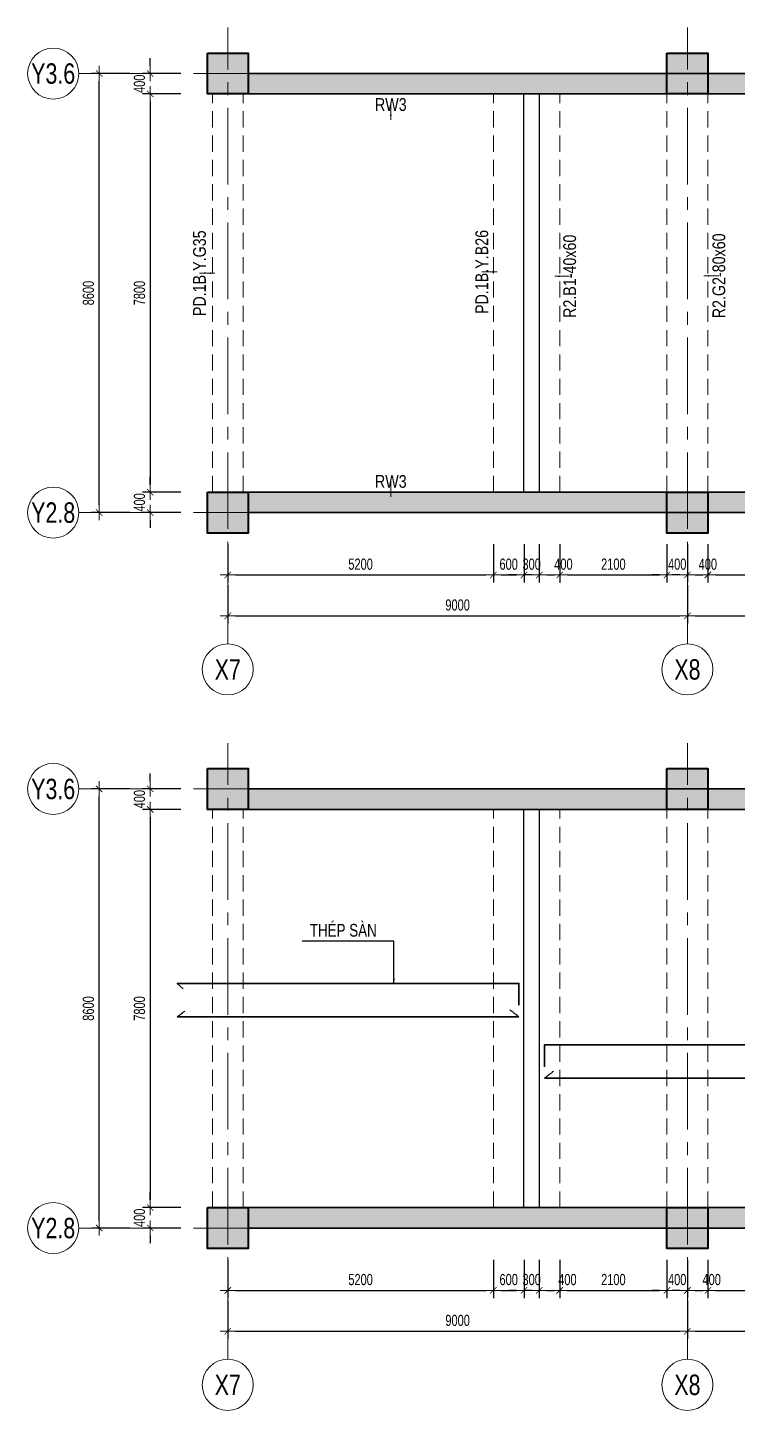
# Model space of a CAD drawing. Header units: millimetres. Extents: x -172050 to 1089997, y 452920 to 1051687.
# Drawn here: x 246907 to 260803, y 510814 to 537898 of the extents above; entities that cross this region are included whole.
import ezdxf
from ezdxf.enums import TextEntityAlignment as Align

# ---------------------------------------------------------------- set-up
doc = ezdxf.new("R2010")
doc.units = ezdxf.units.MM
doc.header["$MEASUREMENT"] = 0
for name, pattern in [('_DASH', [0.6, 0.4, -0.2]), ('CENTER2', [1.125, 0.75, -0.125, 0.125, -0.125]), ('HIDDEN2', [4.7625, 3.175, -1.5875]), ('POD_Grid$0$CENTER2', [1.125, 0.75, -0.125, 0.125, -0.125])]:
    doc.linetypes.add(name, pattern=pattern)
doc.layers.get('Defpoints').update_dxf_attribs({"color": 151, "lineweight": 9})
doc.layers.add('-L-A_OUTLINE', color=2, linetype='Continuous')
doc.layers.add('TT-TEN COT', color=3, linetype='Continuous')
for name, color, linetype, lineweight in [('kata_thep - H', 4, 'Continuous', 35), ('NDC_S_ANNO', 7, 'Continuous', 20), ('NDC_S_AXIS', 5, 'CENTER2', 13), ('NDC_S_BEAM', 3, 'HIDDEN2', 20), ('NDC_S_DIM', 1, 'Continuous', 15), ('NDC_S_HATCH MATERIAL', 8, 'Continuous', 13), ('NDC_S_SYMBOL', 1, 'Continuous', 15), ('NDC_S_TEXT SYMBOL', 7, 'Continuous', 20), ('NDC_S_VN TEXT', 7, 'Continuous', 20), ('PD_B1F_Col$0$NDC_S-COLUMN', 4, 'Continuous', 40), ('PD_B1F_Col$0$NDC_S_HATCH COLUMN AND WALL', 251, 'Continuous', 13), ('POD_Grid$0$NDC_S_AXIS', 5, 'POD_Grid$0$CENTER2', 13), ('Ramp wall 2.1(B1)$0$NDC_S_WALL', 6, 'Continuous', 35)]:
    doc.layers.add(name, color=color, linetype=linetype, lineweight=lineweight)
doc.styles.add('ARIAL', font='arial.ttf', dxfattribs={"width": 0.8})
doc.styles.add('NDC_ANNO', font='', dxfattribs={"width": 0.8})
doc.styles.add('NDC_ARIAL', font='arial.ttf', dxfattribs={"width": 0.85})
doc.styles.add('NDC_DIM', font='', dxfattribs={"width": 0.75})
doc.styles.get('NDC_ANNO').set_extended_font_data('Dotum')
doc.styles.get('NDC_DIM').set_extended_font_data('Dotum')
doc.dimstyles.new('A1-NDC_1-100', dxfattribs={"dimscale": 100, "dimtxt": 2.5, "dimasz": 1, "dimexe": 1, "dimexo": 0, "dimgap": 0.8, "dimtad": 1, "dimdec": 0, "dimdsep": 46, "dimtxsty": 'NDC_ARIAL', "dimblk": 'DIMMARK', "dimcen": 49999.938995, "dimdle": 1.5, "dimclrd": 1, "dimclre": 1, "dimclrt": 3, "dimadec": 0, "dimazin": 0, "dimtfac": 1, "dimtdec": 0, "dimtix": 1, "dimtmove": 2, "dimatfit": 3, "dimfxl": 1, "dimarcsym": 0})
doc.dimstyles.new('NDC_dim_100', dxfattribs={"dimscale": 100, "dimtxt": 2.2, "dimasz": 1.5, "dimexe": 1.5, "dimexo": 2.5, "dimgap": 1, "dimtad": 1, "dimdec": 0, "dimzin": 0, "dimdsep": 46, "dimtxsty": 'NDC_DIM', "dimblk": 'DIMMARK', "dimcen": 0.09, "dimdle": 1.2, "dimclrd": 1, "dimclre": 1, "dimclrt": 3, "dimadec": 0, "dimazin": 0, "dimtfac": 1, "dimtdec": 0, "dimtix": 1, "dimtofl": 0, "dimtmove": 0, "dimatfit": 3, "dimfxl": 6, "dimfxlon": 1, "dimtolj": 1, "dimtzin": 0, "dimarcsym": 0})
doc.dimstyles.new('NDC_dim_iso', dxfattribs={"dimtxt": 2.2, "dimasz": 1, "dimexe": 1.5, "dimexo": 2.5, "dimgap": 1, "dimtad": 1, "dimdec": 0, "dimzin": 0, "dimdsep": 46, "dimtxsty": 'NDC_DIM', "dimblk": 'DIMMARK', "dimcen": 0.09, "dimdle": 1.2, "dimclrd": 1, "dimclre": 1, "dimclrt": 3, "dimadec": 0, "dimazin": 0, "dimtfac": 1, "dimtdec": 0, "dimtix": 1, "dimtofl": 0, "dimtmove": 0, "dimatfit": 3, "dimfxl": 6, "dimfxlon": 1, "dimtolj": 1, "dimtzin": 0, "dimarcsym": 0})

# ---------------------------------------------------------------- blocks, each defined once
blk = doc.blocks.new('DIMMARK')
at = {"layer": 'NDC_S_DIM', "color": 1}
blk.add_line((-1.5, 0), (1, 0), dxfattribs=at)
at = {"layer": 'NDC_S_DIM', "color": 2, "const_width": 0.1}
blk.add_lwpolyline([(-0.42, -0.42), (0.42, 0.42)], dxfattribs=at)
blk = doc.blocks.new('*D416')
at = {"layer": 'Defpoints', "color": 0, "transparency": 16777216}
for p in [(256026, 529299), (250826, 528799), (256026, 527178)]:
    blk.add_point(p, dxfattribs=at)
at = {"layer": 'NDC_S_DIM', "color": 1, "lineweight": -2, "transparency": 16777216}
for p, q in [((250826, 527778), (250826, 527028)), ((256026, 527778), (256026, 527028)), ((250976, 527178), (255876, 527178))]:
    blk.add_line(p, q, dxfattribs=at)
at = {"layer": 'NDC_S_DIM', "color": 1, "lineweight": -2, "transparency": 16777216, "xscale": 150, "yscale": 150, "zscale": 150, "rotation": 180}
blk.add_blockref('DIMMARK', (250826, 527178), dxfattribs=at)
at = {"layer": 'NDC_S_DIM', "color": 1, "lineweight": -2, "transparency": 16777216, "xscale": 150, "yscale": 150, "zscale": 150}
blk.add_blockref('DIMMARK', (256026, 527178), dxfattribs=at)
at = {"layer": 'NDC_S_DIM', "color": 3, "transparency": 16777216, "insert": (253426, 527388), "char_height": 220, "attachment_point": 5, "style": 'NDC_DIM'}
blk.add_mtext('\\A1;5200', dxfattribs=at)
blk = doc.blocks.new('*D417')
at = {"layer": 'Defpoints', "color": 0, "transparency": 16777216}
for p in [(256026, 529299), (256626, 529299), (256626, 527178)]:
    blk.add_point(p, dxfattribs=at)
at = {"layer": 'NDC_S_DIM', "color": 1, "lineweight": -2, "transparency": 16777216}
for p, q in [((256026, 527778), (256026, 527028)), ((256626, 527778), (256626, 527028)), ((256176, 527178), (256476, 527178))]:
    blk.add_line(p, q, dxfattribs=at)
at = {"layer": 'NDC_S_DIM', "color": 1, "lineweight": -2, "transparency": 16777216, "xscale": 150, "yscale": 150, "zscale": 150, "rotation": 180}
blk.add_blockref('DIMMARK', (256026, 527178), dxfattribs=at)
at = {"layer": 'NDC_S_DIM', "color": 1, "lineweight": -2, "transparency": 16777216, "xscale": 150, "yscale": 150, "zscale": 150}
blk.add_blockref('DIMMARK', (256626, 527178), dxfattribs=at)
at = {"layer": 'NDC_S_DIM', "color": 3, "transparency": 16777216, "insert": (256326, 527388), "char_height": 220, "attachment_point": 5, "style": 'NDC_DIM'}
blk.add_mtext('\\A1;600', dxfattribs=at)
blk = doc.blocks.new('*D418')
at = {"layer": 'Defpoints', "color": 0, "transparency": 16777216}
for p in [(256626, 529299), (256926, 529299), (256926, 527178)]:
    blk.add_point(p, dxfattribs=at)
at = {"layer": 'NDC_S_DIM', "color": 1, "lineweight": -2, "transparency": 16777216}
for p, q in [((256626, 527778), (256626, 527028)), ((256926, 527778), (256926, 527028)), ((256476, 527178), (256326, 527178)), ((257076, 527178), (257226, 527178))]:
    blk.add_line(p, q, dxfattribs=at)
at = {"layer": 'NDC_S_DIM', "color": 1, "lineweight": -2, "transparency": 16777216, "xscale": 150, "yscale": 150, "zscale": 150}
blk.add_blockref('DIMMARK', (256626, 527178), dxfattribs=at)
at = {"layer": 'NDC_S_DIM', "color": 1, "lineweight": -2, "transparency": 16777216, "xscale": 150, "yscale": 150, "zscale": 150, "rotation": 180}
blk.add_blockref('DIMMARK', (256926, 527178), dxfattribs=at)
at = {"layer": 'NDC_S_DIM', "color": 3, "transparency": 16777216, "insert": (256776, 527388), "char_height": 220, "attachment_point": 5, "style": 'NDC_DIM'}
blk.add_mtext('\\A1;300', dxfattribs=at)
blk = doc.blocks.new('*D419')
at = {"layer": 'Defpoints', "color": 0, "transparency": 16777216}
for p in [(256926, 529299), (257326, 529299), (257326, 527178)]:
    blk.add_point(p, dxfattribs=at)
at = {"layer": 'NDC_S_DIM', "color": 1, "lineweight": -2, "transparency": 16777216}
for p, q in [((256926, 527778), (256926, 527028)), ((257326, 527778), (257326, 527028)), ((256776, 527178), (256626, 527178)), ((257476, 527178), (257626, 527178))]:
    blk.add_line(p, q, dxfattribs=at)
at = {"layer": 'NDC_S_DIM', "color": 1, "lineweight": -2, "transparency": 16777216, "xscale": 150, "yscale": 150, "zscale": 150}
blk.add_blockref('DIMMARK', (256926, 527178), dxfattribs=at)
at = {"layer": 'NDC_S_DIM', "color": 1, "lineweight": -2, "transparency": 16777216, "xscale": 150, "yscale": 150, "zscale": 150, "rotation": 180}
blk.add_blockref('DIMMARK', (257326, 527178), dxfattribs=at)
at = {"layer": 'NDC_S_DIM', "color": 3, "transparency": 16777216, "insert": (257398, 527388), "char_height": 220, "attachment_point": 5, "style": 'NDC_DIM'}
blk.add_mtext('\\A1;400', dxfattribs=at)
blk = doc.blocks.new('*D420')
at = {"layer": 'Defpoints', "color": 0, "transparency": 16777216}
for p in [(257326, 529299), (259426, 528799), (259426, 527178)]:
    blk.add_point(p, dxfattribs=at)
at = {"layer": 'NDC_S_DIM', "color": 1, "lineweight": -2, "transparency": 16777216}
for p, q in [((257326, 527778), (257326, 527028)), ((259426, 527778), (259426, 527028)), ((257476, 527178), (259276, 527178))]:
    blk.add_line(p, q, dxfattribs=at)
at = {"layer": 'NDC_S_DIM', "color": 1, "lineweight": -2, "transparency": 16777216, "xscale": 150, "yscale": 150, "zscale": 150, "rotation": 180}
blk.add_blockref('DIMMARK', (257326, 527178), dxfattribs=at)
at = {"layer": 'NDC_S_DIM', "color": 1, "lineweight": -2, "transparency": 16777216, "xscale": 150, "yscale": 150, "zscale": 150}
blk.add_blockref('DIMMARK', (259426, 527178), dxfattribs=at)
at = {"layer": 'NDC_S_DIM', "color": 3, "transparency": 16777216, "insert": (258376, 527388), "char_height": 220, "attachment_point": 5, "style": 'NDC_DIM'}
blk.add_mtext('\\A1;2100', dxfattribs=at)
blk = doc.blocks.new('*D421')
at = {"layer": 'Defpoints', "color": 0, "transparency": 16777216}
for p in [(259826, 529299), (259426, 528799), (259826, 527178)]:
    blk.add_point(p, dxfattribs=at)
at = {"layer": 'NDC_S_DIM', "color": 1, "lineweight": -2, "transparency": 16777216}
for p, q in [((259426, 527778), (259426, 527028)), ((259826, 527778), (259826, 527028)), ((259276, 527178), (259126, 527178)), ((259976, 527178), (260126, 527178))]:
    blk.add_line(p, q, dxfattribs=at)
at = {"layer": 'NDC_S_DIM', "color": 1, "lineweight": -2, "transparency": 16777216, "xscale": 150, "yscale": 150, "zscale": 150}
blk.add_blockref('DIMMARK', (259426, 527178), dxfattribs=at)
at = {"layer": 'NDC_S_DIM', "color": 1, "lineweight": -2, "transparency": 16777216, "xscale": 150, "yscale": 150, "zscale": 150, "rotation": 180}
blk.add_blockref('DIMMARK', (259826, 527178), dxfattribs=at)
at = {"layer": 'NDC_S_DIM', "color": 3, "transparency": 16777216, "insert": (259626, 527388), "char_height": 220, "attachment_point": 5, "style": 'NDC_DIM'}
blk.add_mtext('\\A1;400', dxfattribs=at)
blk = doc.blocks.new('*D422')
at = {"layer": 'Defpoints', "color": 0, "transparency": 16777216}
for p in [(259826, 529299), (260226, 528799), (260226, 527178)]:
    blk.add_point(p, dxfattribs=at)
at = {"layer": 'NDC_S_DIM', "color": 1, "lineweight": -2, "transparency": 16777216}
for p, q in [((259826, 527778), (259826, 527028)), ((260226, 527778), (260226, 527028)), ((259676, 527178), (259526, 527178)), ((260376, 527178), (260526, 527178))]:
    blk.add_line(p, q, dxfattribs=at)
at = {"layer": 'NDC_S_DIM', "color": 1, "lineweight": -2, "transparency": 16777216, "xscale": 150, "yscale": 150, "zscale": 150}
blk.add_blockref('DIMMARK', (259826, 527178), dxfattribs=at)
at = {"layer": 'NDC_S_DIM', "color": 1, "lineweight": -2, "transparency": 16777216, "xscale": 150, "yscale": 150, "zscale": 150, "rotation": 180}
blk.add_blockref('DIMMARK', (260226, 527178), dxfattribs=at)
at = {"layer": 'NDC_S_DIM', "color": 3, "transparency": 16777216, "insert": (260226, 527388), "char_height": 220, "attachment_point": 5, "style": 'NDC_DIM'}
blk.add_mtext('\\A1;400', dxfattribs=at)
blk = doc.blocks.new('*D423')
at = {"layer": 'Defpoints', "color": 0, "transparency": 16777216}
for p in [(264126, 529299), (260226, 528799), (264126, 527178)]:
    blk.add_point(p, dxfattribs=at)
at = {"layer": 'NDC_S_DIM', "color": 1, "lineweight": -2, "transparency": 16777216}
for p, q in [((260226, 527778), (260226, 527028)), ((264126, 527778), (264126, 527028)), ((260376, 527178), (263976, 527178))]:
    blk.add_line(p, q, dxfattribs=at)
at = {"layer": 'NDC_S_DIM', "color": 1, "lineweight": -2, "transparency": 16777216, "xscale": 150, "yscale": 150, "zscale": 150, "rotation": 180}
blk.add_blockref('DIMMARK', (260226, 527178), dxfattribs=at)
at = {"layer": 'NDC_S_DIM', "color": 1, "lineweight": -2, "transparency": 16777216, "xscale": 150, "yscale": 150, "zscale": 150}
blk.add_blockref('DIMMARK', (264126, 527178), dxfattribs=at)
at = {"layer": 'NDC_S_DIM', "color": 3, "transparency": 16777216, "insert": (262176, 527388), "char_height": 220, "attachment_point": 5, "style": 'NDC_DIM'}
blk.add_mtext('\\A1;3900', dxfattribs=at)
blk = doc.blocks.new('*D438')
at = {"layer": 'Defpoints', "color": 0, "transparency": 16777216}
for p in [(250826, 528799), (259826, 528799), (259826, 526378)]:
    blk.add_point(p, dxfattribs=at)
at = {"layer": 'NDC_S_DIM', "color": 1, "lineweight": -2, "transparency": 16777216}
for p, q in [((250826, 526978), (250826, 526228)), ((259826, 526978), (259826, 526228)), ((250976, 526378), (259676, 526378))]:
    blk.add_line(p, q, dxfattribs=at)
at = {"layer": 'NDC_S_DIM', "color": 1, "lineweight": -2, "transparency": 16777216, "xscale": 150, "yscale": 150, "zscale": 150, "rotation": 180}
blk.add_blockref('DIMMARK', (250826, 526378), dxfattribs=at)
at = {"layer": 'NDC_S_DIM', "color": 1, "lineweight": -2, "transparency": 16777216, "xscale": 150, "yscale": 150, "zscale": 150}
blk.add_blockref('DIMMARK', (259826, 526378), dxfattribs=at)
at = {"layer": 'NDC_S_DIM', "color": 3, "transparency": 16777216, "insert": (255326, 526588), "char_height": 220, "attachment_point": 5, "style": 'NDC_DIM'}
blk.add_mtext('\\A1;9000', dxfattribs=at)
blk = doc.blocks.new('*D439')
at = {"layer": 'Defpoints', "color": 0, "transparency": 16777216}
for p in [(268826, 529299), (259826, 528799), (268826, 526378)]:
    blk.add_point(p, dxfattribs=at)
at = {"layer": 'NDC_S_DIM', "color": 1, "lineweight": -2, "transparency": 16777216}
for p, q in [((259826, 526978), (259826, 526228)), ((268826, 526978), (268826, 526228)), ((259976, 526378), (268676, 526378))]:
    blk.add_line(p, q, dxfattribs=at)
at = {"layer": 'NDC_S_DIM', "color": 1, "lineweight": -2, "transparency": 16777216, "xscale": 150, "yscale": 150, "zscale": 150, "rotation": 180}
blk.add_blockref('DIMMARK', (259826, 526378), dxfattribs=at)
at = {"layer": 'NDC_S_DIM', "color": 1, "lineweight": -2, "transparency": 16777216, "xscale": 150, "yscale": 150, "zscale": 150}
blk.add_blockref('DIMMARK', (268826, 526378), dxfattribs=at)
at = {"layer": 'NDC_S_DIM', "color": 3, "transparency": 16777216, "insert": (264326, 526588), "char_height": 220, "attachment_point": 5, "style": 'NDC_DIM'}
blk.add_mtext('\\A1;9000', dxfattribs=at)
blk = doc.blocks.new('*U165')
at = {"layer": 'NDC_S_SYMBOL'}
blk.add_line((0, 5), (0, 9), dxfattribs=at)
blk.add_circle((0, 0), 5, dxfattribs=at)
at = {"layer": 'NDC_S_TEXT SYMBOL', "color": 7, "style": 'NDC_ANNO', "width": 0.8}
blk.add_attdef('GRID', text='', height=4, dxfattribs=at).set_placement((0, 0), align=Align.MIDDLE)
blk = doc.blocks.new('*U166')
at = {"layer": 'NDC_S_SYMBOL'}
blk.add_line((5, 0), (9, 0), dxfattribs=at)
blk.add_circle((0, 0), 5, dxfattribs=at)
at = {"layer": 'NDC_S_TEXT SYMBOL', "color": 7, "style": 'NDC_ANNO', "width": 0.8}
blk.add_attdef('GRID', text='', height=4, rotation=270, dxfattribs=at).set_placement((0, 0), align=Align.MIDDLE)
blk = doc.blocks.new('*D442')
at = {"layer": 'Defpoints', "color": 0, "transparency": 16777216}
for p in [(250936, 536599), (249307, 528799), (251415, 528799)]:
    blk.add_point(p, dxfattribs=at)
at = {"layer": 'NDC_S_DIM', "color": 1, "lineweight": -2, "transparency": 16777216}
for p, q in [((249907, 536599), (249157, 536599)), ((249307, 536449), (249307, 528949)), ((249907, 528799), (249157, 528799))]:
    blk.add_line(p, q, dxfattribs=at)
at = {"layer": 'NDC_S_DIM', "color": 1, "lineweight": -2, "transparency": 16777216, "xscale": 150, "yscale": 150, "zscale": 150}
for p, rotation in [((249307, 536599), 90), ((249307, 528799), 270)]:
    blk.add_blockref('DIMMARK', p, dxfattribs=dict(at, rotation=rotation))
at = {"layer": 'NDC_S_DIM', "color": 3, "transparency": 16777216, "insert": (249097, 532699), "char_height": 220, "attachment_point": 5, "rotation": 90, "style": 'NDC_DIM'}
blk.add_mtext('\\A1;7800', dxfattribs=at)
blk = doc.blocks.new('*D443')
at = {"layer": 'Defpoints', "color": 0, "transparency": 16777216}
for p in [(248307, 536999), (250186, 536999), (250990, 528399)]:
    blk.add_point(p, dxfattribs=at)
at = {"layer": 'NDC_S_DIM', "color": 1, "lineweight": -2, "transparency": 16777216}
for p, q in [((248907, 536999), (248157, 536999)), ((248307, 528549), (248307, 536849)), ((248907, 528399), (248157, 528399))]:
    blk.add_line(p, q, dxfattribs=at)
at = {"layer": 'NDC_S_DIM', "color": 1, "lineweight": -2, "transparency": 16777216, "xscale": 150, "yscale": 150, "zscale": 150}
for p, rotation in [((248307, 536999), 90), ((248307, 528399), 270)]:
    blk.add_blockref('DIMMARK', p, dxfattribs=dict(at, rotation=rotation))
at = {"layer": 'NDC_S_DIM', "color": 3, "transparency": 16777216, "insert": (248097, 532699), "char_height": 220, "attachment_point": 5, "rotation": 90, "style": 'NDC_DIM'}
blk.add_mtext('\\A1;8600', dxfattribs=at)
blk = doc.blocks.new('*D444')
at = {"layer": 'Defpoints', "color": 0, "transparency": 16777216}
for p in [(251415, 528799), (249307, 528399), (250990, 528399)]:
    blk.add_point(p, dxfattribs=at)
at = {"layer": 'NDC_S_DIM', "color": 1, "lineweight": -2, "transparency": 16777216}
for p, q in [((249307, 528949), (249307, 529099)), ((249907, 528799), (249157, 528799)), ((249907, 528399), (249157, 528399)), ((249307, 528249), (249307, 528099))]:
    blk.add_line(p, q, dxfattribs=at)
at = {"layer": 'NDC_S_DIM', "color": 1, "lineweight": -2, "transparency": 16777216, "xscale": 150, "yscale": 150, "zscale": 150}
for p, rotation in [((249307, 528799), 270), ((249307, 528399), 90)]:
    blk.add_blockref('DIMMARK', p, dxfattribs=dict(at, rotation=rotation))
at = {"layer": 'NDC_S_DIM', "color": 3, "transparency": 16777216, "insert": (249097, 528599), "char_height": 220, "attachment_point": 5, "rotation": 90, "style": 'NDC_DIM'}
blk.add_mtext('\\A1;400', dxfattribs=at)
blk = doc.blocks.new('*D445')
at = {"layer": 'Defpoints', "color": 0, "transparency": 16777216}
for p in [(249307, 536999), (250246, 536999), (250936, 536599)]:
    blk.add_point(p, dxfattribs=at)
at = {"layer": 'NDC_S_DIM', "color": 1, "lineweight": -2, "transparency": 16777216}
for p, q in [((249307, 537149), (249307, 537299)), ((249907, 536999), (249157, 536999)), ((249907, 536599), (249157, 536599)), ((249307, 536449), (249307, 536299))]:
    blk.add_line(p, q, dxfattribs=at)
at = {"layer": 'NDC_S_DIM', "color": 1, "lineweight": -2, "transparency": 16777216, "xscale": 150, "yscale": 150, "zscale": 150}
for p, rotation in [((249307, 536999), 270), ((249307, 536599), 90)]:
    blk.add_blockref('DIMMARK', p, dxfattribs=dict(at, rotation=rotation))
at = {"layer": 'NDC_S_DIM', "color": 3, "transparency": 16777216, "insert": (249097, 536799), "char_height": 220, "attachment_point": 5, "rotation": 90, "style": 'NDC_DIM'}
blk.add_mtext('\\A1;400', dxfattribs=at)
blk = doc.blocks.new('PD_B1F_Col$0$cot')
at = {"layer": 'PD_B1F_Col$0$NDC_S_HATCH COLUMN AND WALL', "ltscale": 0.005}
h = blk.add_hatch(color=256, dxfattribs=at)
h.dxf.hatch_style = 1
h.paths.add_polyline_path([(-0.5, 0.5), (0.5, 0.5), (0.5, -0.5), (-0.5, -0.5)])
at = {"layer": 'PD_B1F_Col$0$NDC_S-COLUMN', "ltscale": 0.005}
blk.add_lwpolyline([(-0.5, 0.5), (0.5, 0.5), (0.5, -0.5), (-0.5, -0.5)], close=True, dxfattribs=at)
blk = doc.blocks.new('ramp5')
at = {"layer": 'NDC_S_HATCH MATERIAL'}
h = blk.add_hatch(dxfattribs=at)
h.set_pattern_fill('BT-01', color=252, scale=30, style=0, pattern_type=2)
h.set_pattern_definition([(50, (-906343.9, 141013.11), (215.178055, -18.82564), [22.5, -247.5]), (355, (-906343.9, 141013.1), (-41.6254, 225.65764), [18, -198]), (100.4514, (-906325.97, 141011.54), (173.552815, 206.831863), [19.122057, -210.342634]), (46.1842, (-906343.9, 141073.1), (320.172315, -49.655704), [33.75, -371.25]), (96.6356, (-906317.22, 141068.97), (280.39881, 292.23536), [28.68309, -315.5139]), (351.1842, (-906343.9, 141073.1), (280.39858, 292.23558), [27, -297]), (21, (-906313.9, 141058.11), (179.072116, -120.785667), [22.5, -247.5]), (326, (-906313.9, 141058.1), (72.9946, 217.545014), [18, -198]), (71.4514, (-906298.98, 141048.05), (252.06679, 96.75915), [19.122057, -210.342634]), (37.5, (-906343.9, 141013.11), (3.6479566, 99.868156), [0, -195.6, 0, -201, 0, -198.75]), (7.5, (-906343.9, 141013.11), (78.920861, 118.323514), [0, -114.6, 0, -191.1, 0, -75.75]), (327.5, (-906410.8, 141013.11), (160.146731, -6.7664615), [0, -75, 0, -234, 0, -310.5]), (317.5, (-906440.8, 141013.11), (174.95585, 30.031495), [0, -97.5, 0, -155.4, 0, -220.5]), (45, (-906343.9, 141013.11), (-90.156115, 90.156115), []), (45, (-906343.9, 141049.86), (-90.156115, 90.156115), [])])
h.paths.add_polyline_path([(800, 8600), (34300, 8600), (34300, 9000), (800, 9000)])
h = blk.add_hatch(dxfattribs=at)
h.set_pattern_fill('BT-01', color=252, scale=30, style=0, pattern_type=2)
h.set_pattern_definition([(50, (-906343.9, 132813.11), (215.178055, -18.82564), [22.5, -247.5]), (355, (-906343.9, 132813.1), (-41.6254, 225.65764), [18, -198]), (100.4514, (-906325.97, 132811.54), (173.552815, 206.831863), [19.122057, -210.342634]), (46.1842, (-906343.9, 132873.1), (320.172315, -49.655704), [33.75, -371.25]), (96.6356, (-906317.22, 132868.97), (280.39881, 292.23536), [28.68309, -315.5139]), (351.1842, (-906343.9, 132873.1), (280.39858, 292.23558), [27, -297]), (21, (-906313.9, 132858.11), (179.072116, -120.785667), [22.5, -247.5]), (326, (-906313.9, 132858.1), (72.9946, 217.545014), [18, -198]), (71.4514, (-906298.98, 132848.05), (252.06679, 96.75915), [19.122057, -210.342634]), (37.5, (-906343.9, 132813.11), (3.6479566, 99.868156), [0, -195.6, 0, -201, 0, -198.75]), (7.5, (-906343.9, 132813.11), (78.920861, 118.323514), [0, -114.6, 0, -191.1, 0, -75.75]), (327.5, (-906410.8, 132813.11), (160.146731, -6.7664615), [0, -75, 0, -234, 0, -310.5]), (317.5, (-906440.8, 132813.11), (174.95585, 30.031495), [0, -97.5, 0, -155.4, 0, -220.5]), (45, (-906343.9, 132813.11), (-90.156115, 90.156115), []), (45, (-906343.9, 132849.86), (-90.156115, 90.156115), [])])
h.paths.add_polyline_path([(800, 400), (34300, 400), (34300, 800), (800, 800)])
at = {"layer": '-L-A_OUTLINE'}
blk.add_lwpolyline([(6200, 8600), (6500, 8600), (6500, 800), (6200, 800)], close=True, dxfattribs=at)
at = {"layer": 'NDC_S_BEAM', "ltscale": 100}
for p, q in [((100, 800), (100, 8600)), ((700, 800), (700, 8600)), ((5600, 800), (5600, 8600)), ((6200, 800), (6200, 8600)), ((6500, 800), (6500, 8600)), ((6900, 800), (6900, 8600)), ((9000, 800), (9000, 8600)), ((9800, 800), (9800, 8600))]:
    blk.add_line(p, q, dxfattribs=at)
at = {"layer": 'POD_Grid$0$NDC_S_AXIS', "ltscale": 2000}
for p, q in [((400, -2171), (400, 9899)), ((9400, -2171), (9400, 9899)), ((-2518, 9000), (37964, 9000)), ((-2518, 400), (37964, 400))]:
    blk.add_line(p, q, dxfattribs=at)
at = {"layer": 'Ramp wall 2.1(B1)$0$NDC_S_WALL', "ltscale": 200}
for points in [[(800, 9000), (34300, 9000), (34300, 8600), (800, 8600)], [(34300, 800), (800, 800), (800, 400), (34300, 400)]]:
    blk.add_lwpolyline(points, close=True, dxfattribs=at)
at = {"xscale": 800, "yscale": 800}
for p in [(400, 9000), (9400, 9000), (400, 400), (9400, 400)]:
    blk.add_blockref('PD_B1F_Col$0$cot', p, dxfattribs=at)
blk = doc.blocks.new('*D450')
at = {"layer": 'Defpoints', "color": 0, "transparency": 16777216}
for p in [(256026, 515286), (250826, 514786), (256026, 513164)]:
    blk.add_point(p, dxfattribs=at)
at = {"layer": 'NDC_S_DIM', "color": 1, "lineweight": -2, "transparency": 16777216}
for p, q in [((250826, 513764), (250826, 513014)), ((256026, 513764), (256026, 513014)), ((250976, 513164), (255876, 513164))]:
    blk.add_line(p, q, dxfattribs=at)
at = {"layer": 'NDC_S_DIM', "color": 1, "lineweight": -2, "transparency": 16777216, "xscale": 150, "yscale": 150, "zscale": 150, "rotation": 180}
blk.add_blockref('DIMMARK', (250826, 513164), dxfattribs=at)
at = {"layer": 'NDC_S_DIM', "color": 1, "lineweight": -2, "transparency": 16777216, "xscale": 150, "yscale": 150, "zscale": 150}
blk.add_blockref('DIMMARK', (256026, 513164), dxfattribs=at)
at = {"layer": 'NDC_S_DIM', "color": 3, "transparency": 16777216, "insert": (253426, 513375), "char_height": 220, "attachment_point": 5, "style": 'NDC_DIM'}
blk.add_mtext('\\A1;5200', dxfattribs=at)
blk = doc.blocks.new('*D451')
at = {"layer": 'Defpoints', "color": 0, "transparency": 16777216}
for p in [(256026, 515286), (256626, 515286), (256626, 513164)]:
    blk.add_point(p, dxfattribs=at)
at = {"layer": 'NDC_S_DIM', "color": 1, "lineweight": -2, "transparency": 16777216}
for p, q in [((256026, 513764), (256026, 513014)), ((256626, 513764), (256626, 513014)), ((256176, 513164), (256476, 513164))]:
    blk.add_line(p, q, dxfattribs=at)
at = {"layer": 'NDC_S_DIM', "color": 1, "lineweight": -2, "transparency": 16777216, "xscale": 150, "yscale": 150, "zscale": 150, "rotation": 180}
blk.add_blockref('DIMMARK', (256026, 513164), dxfattribs=at)
at = {"layer": 'NDC_S_DIM', "color": 1, "lineweight": -2, "transparency": 16777216, "xscale": 150, "yscale": 150, "zscale": 150}
blk.add_blockref('DIMMARK', (256626, 513164), dxfattribs=at)
at = {"layer": 'NDC_S_DIM', "color": 3, "transparency": 16777216, "insert": (256326, 513375), "char_height": 220, "attachment_point": 5, "style": 'NDC_DIM'}
blk.add_mtext('\\A1;600', dxfattribs=at)
blk = doc.blocks.new('*D452')
at = {"layer": 'Defpoints', "color": 0, "transparency": 16777216}
for p in [(256626, 515286), (256926, 515286), (256926, 513164)]:
    blk.add_point(p, dxfattribs=at)
at = {"layer": 'NDC_S_DIM', "color": 1, "lineweight": -2, "transparency": 16777216}
for p, q in [((256626, 513764), (256626, 513014)), ((256926, 513764), (256926, 513014)), ((256476, 513164), (256326, 513164)), ((257076, 513164), (257226, 513164))]:
    blk.add_line(p, q, dxfattribs=at)
at = {"layer": 'NDC_S_DIM', "color": 1, "lineweight": -2, "transparency": 16777216, "xscale": 150, "yscale": 150, "zscale": 150}
blk.add_blockref('DIMMARK', (256626, 513164), dxfattribs=at)
at = {"layer": 'NDC_S_DIM', "color": 1, "lineweight": -2, "transparency": 16777216, "xscale": 150, "yscale": 150, "zscale": 150, "rotation": 180}
blk.add_blockref('DIMMARK', (256926, 513164), dxfattribs=at)
at = {"layer": 'NDC_S_DIM', "color": 3, "transparency": 16777216, "insert": (256776, 513375), "char_height": 220, "attachment_point": 5, "style": 'NDC_DIM'}
blk.add_mtext('\\A1;300', dxfattribs=at)
blk = doc.blocks.new('*D453')
at = {"layer": 'Defpoints', "color": 0, "transparency": 16777216}
for p in [(256926, 515286), (257326, 515286), (257326, 513164)]:
    blk.add_point(p, dxfattribs=at)
at = {"layer": 'NDC_S_DIM', "color": 1, "lineweight": -2, "transparency": 16777216}
for p, q in [((256926, 513764), (256926, 513014)), ((257326, 513764), (257326, 513014)), ((256776, 513164), (256626, 513164)), ((257476, 513164), (257626, 513164))]:
    blk.add_line(p, q, dxfattribs=at)
at = {"layer": 'NDC_S_DIM', "color": 1, "lineweight": -2, "transparency": 16777216, "xscale": 150, "yscale": 150, "zscale": 150}
blk.add_blockref('DIMMARK', (256926, 513164), dxfattribs=at)
at = {"layer": 'NDC_S_DIM', "color": 1, "lineweight": -2, "transparency": 16777216, "xscale": 150, "yscale": 150, "zscale": 150, "rotation": 180}
blk.add_blockref('DIMMARK', (257326, 513164), dxfattribs=at)
at = {"layer": 'NDC_S_DIM', "color": 3, "transparency": 16777216, "insert": (257476, 513375), "char_height": 220, "attachment_point": 5, "style": 'NDC_DIM'}
blk.add_mtext('\\A1;400', dxfattribs=at)
blk = doc.blocks.new('*D454')
at = {"layer": 'Defpoints', "color": 0, "transparency": 16777216}
for p in [(257326, 515286), (259426, 514786), (259426, 513164)]:
    blk.add_point(p, dxfattribs=at)
at = {"layer": 'NDC_S_DIM', "color": 1, "lineweight": -2, "transparency": 16777216}
for p, q in [((257326, 513764), (257326, 513014)), ((259426, 513764), (259426, 513014)), ((257476, 513164), (259276, 513164))]:
    blk.add_line(p, q, dxfattribs=at)
at = {"layer": 'NDC_S_DIM', "color": 1, "lineweight": -2, "transparency": 16777216, "xscale": 150, "yscale": 150, "zscale": 150, "rotation": 180}
blk.add_blockref('DIMMARK', (257326, 513164), dxfattribs=at)
at = {"layer": 'NDC_S_DIM', "color": 1, "lineweight": -2, "transparency": 16777216, "xscale": 150, "yscale": 150, "zscale": 150}
blk.add_blockref('DIMMARK', (259426, 513164), dxfattribs=at)
at = {"layer": 'NDC_S_DIM', "color": 3, "transparency": 16777216, "insert": (258376, 513375), "char_height": 220, "attachment_point": 5, "style": 'NDC_DIM'}
blk.add_mtext('\\A1;2100', dxfattribs=at)
blk = doc.blocks.new('*D455')
at = {"layer": 'Defpoints', "color": 0, "transparency": 16777216}
for p in [(259826, 515286), (259426, 514786), (259826, 513164)]:
    blk.add_point(p, dxfattribs=at)
at = {"layer": 'NDC_S_DIM', "color": 1, "lineweight": -2, "transparency": 16777216}
for p, q in [((259426, 513764), (259426, 513014)), ((259826, 513764), (259826, 513014)), ((259276, 513164), (259126, 513164)), ((259976, 513164), (260126, 513164))]:
    blk.add_line(p, q, dxfattribs=at)
at = {"layer": 'NDC_S_DIM', "color": 1, "lineweight": -2, "transparency": 16777216, "xscale": 150, "yscale": 150, "zscale": 150}
blk.add_blockref('DIMMARK', (259426, 513164), dxfattribs=at)
at = {"layer": 'NDC_S_DIM', "color": 1, "lineweight": -2, "transparency": 16777216, "xscale": 150, "yscale": 150, "zscale": 150, "rotation": 180}
blk.add_blockref('DIMMARK', (259826, 513164), dxfattribs=at)
at = {"layer": 'NDC_S_DIM', "color": 3, "transparency": 16777216, "insert": (259626, 513375), "char_height": 220, "attachment_point": 5, "style": 'NDC_DIM'}
blk.add_mtext('\\A1;400', dxfattribs=at)
blk = doc.blocks.new('*D456')
at = {"layer": 'Defpoints', "color": 0, "transparency": 16777216}
for p in [(259826, 515286), (260226, 514786), (260226, 513164)]:
    blk.add_point(p, dxfattribs=at)
at = {"layer": 'NDC_S_DIM', "color": 1, "lineweight": -2, "transparency": 16777216}
for p, q in [((259826, 513764), (259826, 513014)), ((260226, 513764), (260226, 513014)), ((259676, 513164), (259526, 513164)), ((260376, 513164), (260526, 513164))]:
    blk.add_line(p, q, dxfattribs=at)
at = {"layer": 'NDC_S_DIM', "color": 1, "lineweight": -2, "transparency": 16777216, "xscale": 150, "yscale": 150, "zscale": 150}
blk.add_blockref('DIMMARK', (259826, 513164), dxfattribs=at)
at = {"layer": 'NDC_S_DIM', "color": 1, "lineweight": -2, "transparency": 16777216, "xscale": 150, "yscale": 150, "zscale": 150, "rotation": 180}
blk.add_blockref('DIMMARK', (260226, 513164), dxfattribs=at)
at = {"layer": 'NDC_S_DIM', "color": 3, "transparency": 16777216, "insert": (260301, 513375), "char_height": 220, "attachment_point": 5, "style": 'NDC_DIM'}
blk.add_mtext('\\A1;400', dxfattribs=at)
blk = doc.blocks.new('*D457')
at = {"layer": 'Defpoints', "color": 0, "transparency": 16777216}
for p in [(264126, 515286), (260226, 514786), (264126, 513164)]:
    blk.add_point(p, dxfattribs=at)
at = {"layer": 'NDC_S_DIM', "color": 1, "lineweight": -2, "transparency": 16777216}
for p, q in [((260226, 513764), (260226, 513014)), ((264126, 513764), (264126, 513014)), ((260376, 513164), (263976, 513164))]:
    blk.add_line(p, q, dxfattribs=at)
at = {"layer": 'NDC_S_DIM', "color": 1, "lineweight": -2, "transparency": 16777216, "xscale": 150, "yscale": 150, "zscale": 150, "rotation": 180}
blk.add_blockref('DIMMARK', (260226, 513164), dxfattribs=at)
at = {"layer": 'NDC_S_DIM', "color": 1, "lineweight": -2, "transparency": 16777216, "xscale": 150, "yscale": 150, "zscale": 150}
blk.add_blockref('DIMMARK', (264126, 513164), dxfattribs=at)
at = {"layer": 'NDC_S_DIM', "color": 3, "transparency": 16777216, "insert": (262176, 513375), "char_height": 220, "attachment_point": 5, "style": 'NDC_DIM'}
blk.add_mtext('\\A1;3900', dxfattribs=at)
blk = doc.blocks.new('*D479')
at = {"layer": 'Defpoints', "color": 0, "transparency": 16777216}
for p in [(250826, 514786), (259826, 514786), (259826, 512364)]:
    blk.add_point(p, dxfattribs=at)
at = {"layer": 'NDC_S_DIM', "color": 1, "lineweight": -2, "transparency": 16777216}
for p, q in [((250826, 512964), (250826, 512214)), ((259826, 512964), (259826, 512214)), ((250976, 512364), (259676, 512364))]:
    blk.add_line(p, q, dxfattribs=at)
at = {"layer": 'NDC_S_DIM', "color": 1, "lineweight": -2, "transparency": 16777216, "xscale": 150, "yscale": 150, "zscale": 150, "rotation": 180}
blk.add_blockref('DIMMARK', (250826, 512364), dxfattribs=at)
at = {"layer": 'NDC_S_DIM', "color": 1, "lineweight": -2, "transparency": 16777216, "xscale": 150, "yscale": 150, "zscale": 150}
blk.add_blockref('DIMMARK', (259826, 512364), dxfattribs=at)
at = {"layer": 'NDC_S_DIM', "color": 3, "transparency": 16777216, "insert": (255326, 512575), "char_height": 220, "attachment_point": 5, "style": 'NDC_DIM'}
blk.add_mtext('\\A1;9000', dxfattribs=at)
blk = doc.blocks.new('*D480')
at = {"layer": 'Defpoints', "color": 0, "transparency": 16777216}
for p in [(268826, 514886), (259826, 514786), (268826, 512364)]:
    blk.add_point(p, dxfattribs=at)
at = {"layer": 'NDC_S_DIM', "color": 1, "lineweight": -2, "transparency": 16777216}
for p, q in [((259826, 512964), (259826, 512214)), ((268826, 512964), (268826, 512214)), ((259976, 512364), (268676, 512364))]:
    blk.add_line(p, q, dxfattribs=at)
at = {"layer": 'NDC_S_DIM', "color": 1, "lineweight": -2, "transparency": 16777216, "xscale": 150, "yscale": 150, "zscale": 150, "rotation": 180}
blk.add_blockref('DIMMARK', (259826, 512364), dxfattribs=at)
at = {"layer": 'NDC_S_DIM', "color": 1, "lineweight": -2, "transparency": 16777216, "xscale": 150, "yscale": 150, "zscale": 150}
blk.add_blockref('DIMMARK', (268826, 512364), dxfattribs=at)
at = {"layer": 'NDC_S_DIM', "color": 3, "transparency": 16777216, "insert": (264326, 512575), "char_height": 220, "attachment_point": 5, "style": 'NDC_DIM'}
blk.add_mtext('\\A1;9000', dxfattribs=at)
blk = doc.blocks.new('*D461')
at = {"layer": 'Defpoints', "color": 0, "transparency": 16777216}
for p in [(250936, 522586), (249307, 514786), (251415, 514786)]:
    blk.add_point(p, dxfattribs=at)
at = {"layer": 'NDC_S_DIM', "color": 1, "lineweight": -2, "transparency": 16777216}
for p, q in [((249907, 522586), (249157, 522586)), ((249307, 522436), (249307, 514936)), ((249907, 514786), (249157, 514786))]:
    blk.add_line(p, q, dxfattribs=at)
at = {"layer": 'NDC_S_DIM', "color": 1, "lineweight": -2, "transparency": 16777216, "xscale": 150, "yscale": 150, "zscale": 150}
for p, rotation in [((249307, 522586), 90), ((249307, 514786), 270)]:
    blk.add_blockref('DIMMARK', p, dxfattribs=dict(at, rotation=rotation))
at = {"layer": 'NDC_S_DIM', "color": 3, "transparency": 16777216, "insert": (249097, 518686), "char_height": 220, "attachment_point": 5, "rotation": 90, "style": 'NDC_DIM'}
blk.add_mtext('\\A1;7800', dxfattribs=at)
blk = doc.blocks.new('*D462')
at = {"layer": 'Defpoints', "color": 0, "transparency": 16777216}
for p in [(248307, 522986), (250186, 522986), (250990, 514386)]:
    blk.add_point(p, dxfattribs=at)
at = {"layer": 'NDC_S_DIM', "color": 1, "lineweight": -2, "transparency": 16777216}
for p, q in [((248907, 522986), (248157, 522986)), ((248307, 514536), (248307, 522836)), ((248907, 514386), (248157, 514386))]:
    blk.add_line(p, q, dxfattribs=at)
at = {"layer": 'NDC_S_DIM', "color": 1, "lineweight": -2, "transparency": 16777216, "xscale": 150, "yscale": 150, "zscale": 150}
for p, rotation in [((248307, 522986), 90), ((248307, 514386), 270)]:
    blk.add_blockref('DIMMARK', p, dxfattribs=dict(at, rotation=rotation))
at = {"layer": 'NDC_S_DIM', "color": 3, "transparency": 16777216, "insert": (248097, 518686), "char_height": 220, "attachment_point": 5, "rotation": 90, "style": 'NDC_DIM'}
blk.add_mtext('\\A1;8600', dxfattribs=at)
blk = doc.blocks.new('*D463')
at = {"layer": 'Defpoints', "color": 0, "transparency": 16777216}
for p in [(251415, 514786), (249307, 514386), (250990, 514386)]:
    blk.add_point(p, dxfattribs=at)
at = {"layer": 'NDC_S_DIM', "color": 1, "lineweight": -2, "transparency": 16777216}
for p, q in [((249307, 514936), (249307, 515086)), ((249907, 514786), (249157, 514786)), ((249907, 514386), (249157, 514386)), ((249307, 514236), (249307, 514086))]:
    blk.add_line(p, q, dxfattribs=at)
at = {"layer": 'NDC_S_DIM', "color": 1, "lineweight": -2, "transparency": 16777216, "xscale": 150, "yscale": 150, "zscale": 150}
for p, rotation in [((249307, 514786), 270), ((249307, 514386), 90)]:
    blk.add_blockref('DIMMARK', p, dxfattribs=dict(at, rotation=rotation))
at = {"layer": 'NDC_S_DIM', "color": 3, "transparency": 16777216, "insert": (249097, 514586), "char_height": 220, "attachment_point": 5, "rotation": 90, "style": 'NDC_DIM'}
blk.add_mtext('\\A1;400', dxfattribs=at)
blk = doc.blocks.new('*D464')
at = {"layer": 'Defpoints', "color": 0, "transparency": 16777216}
for p in [(249307, 522986), (250246, 522986), (250936, 522586)]:
    blk.add_point(p, dxfattribs=at)
at = {"layer": 'NDC_S_DIM', "color": 1, "lineweight": -2, "transparency": 16777216}
for p, q in [((249307, 523136), (249307, 523286)), ((249907, 522986), (249157, 522986)), ((249907, 522586), (249157, 522586)), ((249307, 522436), (249307, 522286))]:
    blk.add_line(p, q, dxfattribs=at)
at = {"layer": 'NDC_S_DIM', "color": 1, "lineweight": -2, "transparency": 16777216, "xscale": 150, "yscale": 150, "zscale": 150}
for p, rotation in [((249307, 522986), 270), ((249307, 522586), 90)]:
    blk.add_blockref('DIMMARK', p, dxfattribs=dict(at, rotation=rotation))
at = {"layer": 'NDC_S_DIM', "color": 3, "transparency": 16777216, "insert": (249097, 522786), "char_height": 220, "attachment_point": 5, "rotation": 90, "style": 'NDC_DIM'}
blk.add_mtext('\\A1;400', dxfattribs=at)
blk = doc.blocks.new('*U179')
at = {"layer": 'NDC_S_ANNO', "ltscale": 0.8, "style": 'ARIAL', "width": 0.8}
blk.add_attdef('TEN', text='', height=2.5, dxfattribs=at).set_placement((0, 3), align=Align.MIDDLE_CENTER)
at = {"layer": 'NDC_S_ANNO', "ltscale": 0.8, "style": 'ARIAL', "width": 0.8, "flags": 1}
blk.add_attdef('CHU_THICH', text='', height=2.5, dxfattribs=at).set_placement((0, 0), align=Align.MIDDLE_CENTER)
at = {"layer": 'Defpoints'}
blk.add_leader([(0, 0), (0, 3)], dimstyle='NDC_dim_iso', override={"dimgap": 0.625, "dimtad": 0}, dxfattribs=at)
blk = doc.blocks.new('*U220')
at = {"layer": 'NDC_S_ANNO', "ltscale": 0.8, "style": 'ARIAL', "width": 0.8, "flags": 1}
blk.add_attdef('CHU_THICH', text='', height=2.5, dxfattribs=at).set_placement((0, 0), align=Align.MIDDLE_CENTER)
at = {"layer": 'NDC_S_ANNO', "ltscale": 0.8, "style": 'ARIAL', "width": 0.8}
blk.add_attdef('TEN', text='', height=2.5, dxfattribs=at).set_placement((0, -2.91), align=Align.MIDDLE_CENTER)
at = {"layer": 'Defpoints'}
blk.add_leader([(0, 0), (0, -2.91)], dimstyle='NDC_dim_iso', override={"dimgap": 0.625, "dimtad": 0}, dxfattribs=at)

msp = doc.modelspace()

# ---------------------------------------------------------------- linework, layer by layer
at = {"layer": 'kata_thep - H', "color": 4}
for points in [[(256525.6, 518748.2), (256525.6, 519176.4), (249836.3, 519176.4), (249953.9, 519071.3)], [(257025.6, 517543.8), (257025.6, 517972.1), (280325.6, 517972.1), (280325.6, 517543.8)]]:
    msp.add_lwpolyline(points, dxfattribs=at)
at = {"layer": 'kata_thep - H', "color": 4, "linetype": '_DASH', "ltscale": 20}
for points in [[(249984.3, 518631.8), (249836.3, 518523.8), (256525.6, 518523.8), (256347.7, 518661.1)], [(280175.1, 517439.7), (280325.6, 517319.5), (257025.6, 517319.5), (257203.5, 517456.8)]]:
    msp.add_lwpolyline(points, dxfattribs=at)

# ---------------------------------------------------------------- block references
at = {"layer": 'NDC_S_AXIS'}
ref = msp.add_blockref('*U166', (247407.1, 536999.5), dxfattribs=dict(at, xscale=100, yscale=100, zscale=100))
ref.add_attrib('GRID', 'Y3.6', dxfattribs={"layer": 'NDC_S_TEXT SYMBOL', "color": 7, "height": 400, "style": 'NDC_ANNO', "width": 0.8}).set_placement((247407.1, 536999.5), align=Align.MIDDLE)
ref = msp.add_blockref('*U166', (247407.1, 528399.5), dxfattribs=dict(at, xscale=100, yscale=100, zscale=100))
ref.add_attrib('GRID', 'Y2.8', dxfattribs={"layer": 'NDC_S_TEXT SYMBOL', "color": 7, "height": 400, "style": 'NDC_ANNO', "width": 0.8}).set_placement((247407.1, 528399.5), align=Align.MIDDLE)
at = {"layer": 'NDC_S_AXIS', "xscale": 100, "yscale": 100, "zscale": 100}
for p, values in [((250825.6, 525328.1), {'GRID': 'X7'}), ((259825.6, 525328.1), {'GRID': 'X8'}), ((250825.6, 511314.4), {'GRID': 'X7'}), ((259825.6, 511314.4), {'GRID': 'X8'})]:
    msp.add_blockref('*U165', p, dxfattribs=at).add_auto_attribs(values)
at = {"layer": 'NDC_S_AXIS'}
ref = msp.add_blockref('*U166', (247407.1, 522985.8), dxfattribs=dict(at, xscale=100, yscale=100, zscale=100))
ref.add_attrib('GRID', 'Y3.6', dxfattribs={"layer": 'NDC_S_TEXT SYMBOL', "color": 7, "height": 400, "style": 'NDC_ANNO', "width": 0.8}).set_placement((247407.1, 522985.8), align=Align.MIDDLE)
ref = msp.add_blockref('*U166', (247407.1, 514385.8), dxfattribs=dict(at, xscale=100, yscale=100, zscale=100))
ref.add_attrib('GRID', 'Y2.8', dxfattribs={"layer": 'NDC_S_TEXT SYMBOL', "color": 7, "height": 400, "style": 'NDC_ANNO', "width": 0.8}).set_placement((247407.1, 514385.8), align=Align.MIDDLE)
at = {"layer": 'NDC_S_DIM'}
for p in [(250425.6, 527999.5), (250425.6, 513985.8)]:
    msp.add_blockref('ramp5', p, dxfattribs=at)
at = {"layer": 'NDC_S_VN TEXT', "xscale": 100, "yscale": 100, "zscale": 100}
for p in [(254017.8, 536093.1), (254017.8, 528710.7)]:
    msp.add_blockref('*U179', p, dxfattribs=at).add_auto_attribs({'TEN': 'RW3'})
at = {"layer": 'NDC_S_VN TEXT', "xscale": 100, "yscale": 100, "zscale": 100, "rotation": 90}
for name, p, values in [('*U179', (250571.7, 533087.5), {'TEN': 'PD.1B.Y.G35'}), ('*U179', (256099.4, 533112.8), {'TEN': 'PD.1B.Y.B26'}), ('*U220', (257229, 533028.2), {'TEN': 'R2.B1-40x60'}), ('*U220', (260150.2, 533036.4), {'TEN': 'R2.G2-80x60'})]:
    msp.add_blockref(name, p, dxfattribs=at).add_auto_attribs(values)

# ---------------------------------------------------------------- texts
at = {"layer": 'TT-TEN COT', "style": 'ARIAL', "width": 0.75}
msp.add_text('THÉP SÀN', height=250, dxfattribs=at).set_placement((253087.3, 520248.6), align=Align.MIDDLE)

# ---------------------------------------------------------------- dimensions: what is measured, and where the dimension line sits
at = {"layer": 'NDC_S_DIM'}
for base, p1, p2, picture, middle in [((248307.1, 536999.5), (250989.9, 528399.5), (250186.1, 536999.5), '*D443', (248097, 532699.5)), ((248307.1, 522985.8), (250989.9, 514385.8), (250186.1, 522985.8), '*D462', (248097, 518685.8))]:
    dim = msp.add_linear_dim(base=base, p1=p1, p2=p2, angle=90, dimstyle='NDC_dim_100', dxfattribs=at)
    dim.commit()
    dim.dimension.update_dxf_attribs({"geometry": picture, "text_midpoint": middle})
for base, p1, p2, picture, middle in [((249307.1, 536999.5), (250936.1, 536599.5), (250246.1, 536999.5), '*D445', (249097, 536799.5)), ((249307.1, 528799.5), (250936.1, 536599.5), (251415.3, 528799.5), '*D442', (249097, 532699.5)), ((249307.1, 528399.5), (251415.3, 528799.5), (250989.9, 528399.5), '*D444', (249097, 528599.5)), ((249307.1, 522985.8), (250936.1, 522585.8), (250246.1, 522985.8), '*D464', (249097, 522785.8)), ((249307.1, 514785.8), (250936.1, 522585.8), (251415.3, 514785.8), '*D461', (249097, 518685.8)), ((249307.1, 514385.8), (251415.3, 514785.8), (250989.9, 514385.8), '*D463', (249097, 514585.8))]:
    dim = msp.add_linear_dim(base=base, p1=p1, p2=p2, angle=90, dimstyle='NDC_dim_100', override={"dimtmove": 1}, dxfattribs=at)
    dim.commit()
    dim.dimension.update_dxf_attribs({"geometry": picture, "text_midpoint": middle})
for base, p1, p2, picture, middle in [((256025.6, 527178.1), (250825.6, 528799.5), (256025.6, 529299.5), '*D416', (253425.6, 527388.3)), ((259825.6, 526378.1), (250825.6, 528799.5), (259825.6, 528799.5), '*D438', (255325.6, 526588.3)), ((256025.6, 513164.4), (250825.6, 514785.8), (256025.6, 515285.8), '*D450', (253425.6, 513374.6)), ((259825.6, 512364.4), (250825.6, 514785.8), (259825.6, 514785.8), '*D479', (255325.6, 512574.6))]:
    dim = msp.add_linear_dim(base=base, p1=p1, p2=p2, dimstyle='NDC_dim_100', dxfattribs=at)
    dim.commit()
    dim.dimension.update_dxf_attribs({"geometry": picture, "text_midpoint": middle})
for base, p1, p2, picture, middle in [((256625.6, 527178.1), (256025.6, 529299.5), (256625.6, 529299.5), '*D417', (256325.6, 527388.3)), ((256925.6, 527178.1), (256625.6, 529299.5), (256925.6, 529299.5), '*D418', (256775.6, 527388.3)), ((259425.6, 527178.1), (257325.6, 529299.5), (259425.6, 528799.5), '*D420', (258375.6, 527388.3)), ((259825.6, 527178.1), (259425.6, 528799.5), (259825.6, 529299.5), '*D421', (259625.6, 527388.3)), ((268825.6, 526378.1), (259825.6, 528799.5), (268825.6, 529299.5), '*D439', (264325.6, 526588.3)), ((264125.6, 527178.1), (260225.6, 528799.5), (264125.6, 529299.5), '*D423', (262175.6, 527388.3)), ((256625.6, 513164.4), (256025.6, 515285.8), (256625.6, 515285.8), '*D451', (256325.6, 513374.6)), ((256925.6, 513164.4), (256625.6, 515285.8), (256925.6, 515285.8), '*D452', (256775.6, 513374.6)), ((259425.6, 513164.4), (257325.6, 515285.8), (259425.6, 514785.8), '*D454', (258375.6, 513374.6)), ((259825.6, 513164.4), (259425.6, 514785.8), (259825.6, 515285.8), '*D455', (259625.6, 513374.6)), ((264125.6, 513164.4), (260225.6, 514785.8), (264125.6, 515285.8), '*D457', (262175.6, 513374.6)), ((268825.6, 512364.4), (259825.6, 514785.8), (268825.6, 514885.8), '*D480', (264325.6, 512574.6))]:
    dim = msp.add_linear_dim(base=base, p1=p1, p2=p2, dimstyle='NDC_dim_100', override={"dimtmove": 1}, dxfattribs=at)
    dim.commit()
    dim.dimension.update_dxf_attribs({"geometry": picture, "text_midpoint": middle})
for base, p1, p2, picture, middle in [((257325.6, 527178.1), (256925.6, 529299.5), (257325.6, 529299.5), '*D419', (257398, 527178.1)), ((260225.6, 527178.1), (259825.6, 529299.5), (260225.6, 528799.5), '*D422', (260225.6, 527178.1)), ((257325.6, 513164.4), (256925.6, 515285.8), (257325.6, 515285.8), '*D453', (257475.6, 513164.4)), ((260225.6, 513164.4), (259825.6, 515285.8), (260225.6, 514785.8), '*D456', (260300.6, 513164.4))]:
    dim = msp.add_linear_dim(base=base, p1=p1, p2=p2, dimstyle='NDC_dim_100', override={"dimtmove": 1}, dxfattribs=at)
    dim.commit()
    dim.dimension.update_dxf_attribs({"geometry": picture, "text_midpoint": middle, "dimtype": 160})

# ---------------------------------------------------------------- leaders
msp.add_leader([(254080.1, 519176.4), (254080.1, 520004.3), (252283.5, 520004.3)], dimstyle='A1-NDC_1-100')

doc.saveas('drawing.dxf')
